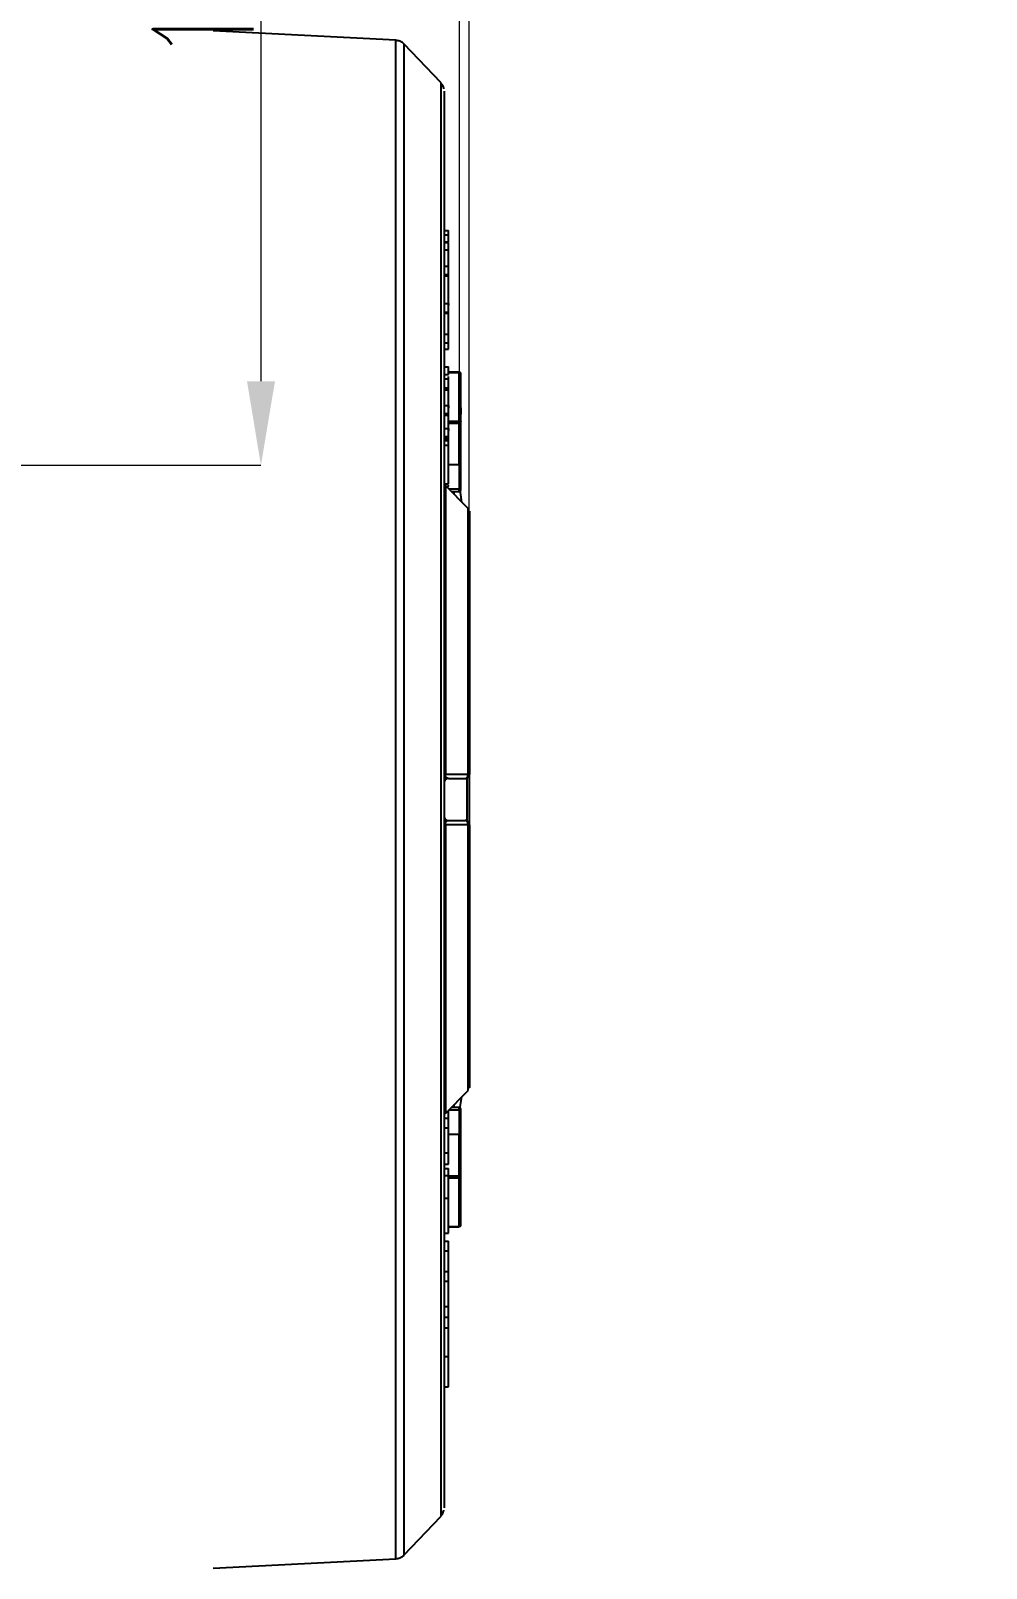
# Model space of a CAD drawing. Header units: millimetres. Extents: x 2136 to 4572, y 748 to 2471.
# Drawn here: x 3413.1 to 3526.7, y 1053.2 to 1236.2 of the extents above; entities that cross this region are included whole.
import ezdxf

# ---------------------------------------------------------------- set-up
doc = ezdxf.new("R2010")
doc.units = ezdxf.units.MM
doc.layers.add('AM_5', color=3, linetype='Continuous', lineweight=25)
doc.styles.add('SLDTEXTSTYLE1', font='txt.shx', dxfattribs={"width": 0.7, "bigfont": 'gbcbig.shx'})
doc.dimstyles.new('SLDDIMSTYLE12$0', dxfattribs={"dimtxt": 12, "dimasz": 10, "dimexe": 0, "dimexo": 0.0625, "dimgap": 0.875, "dimtad": 1, "dimdec": 1, "dimlfac": 1.8, "dimrnd": 1e-09, "dimzin": 12, "dimdsep": 46, "dimtxsty": 'SLDTEXTSTYLE1', "dimcen": 0.09, "dimdle": 8.16, "dimclrd": 3, "dimclre": 3, "dimadec": 0, "dimazin": 3, "dimtfac": 1, "dimtdec": 1, "dimtofl": 0, "dimtmove": 0, "dimatfit": 3, "dimfxl": 0, "dimfrac": 2, "dimtolj": 1, "dimlwd": 5, "dimlwe": 5, "dimarcsym": 0})

# ---------------------------------------------------------------- blocks, each defined once
blk = doc.blocks.new('*D72')
at = {"layer": 'AM_5', "color": 3, "lineweight": 5, "transparency": 16777216}
blk.add_line((3293.25, 1258.77), (3293.25, 1367.39), dxfattribs=at)
at = {"layer": 'AM_5', "color": 3, "linetype": 'Continuous', "lineweight": 5, "transparency": 16777216}
for p, q in [((3303.25, 1367.39), (3455.25, 1367.39)), ((3465.25, 1177.05), (3465.25, 1367.39))]:
    blk.add_line(p, q, dxfattribs=at)
at = {"layer": 'AM_5', "color": 3, "transparency": 16777216}
for points in [[(3303.25, 1369.06), (3303.25, 1365.73), (3293.25, 1367.39)], [(3455.25, 1369.06), (3455.25, 1365.73), (3465.25, 1367.39)]]:
    blk.add_solid(points, dxfattribs=at)
at = {"layer": 'Defpoints', "color": 0, "transparency": 16777216}
for p in [(3465.25, 1367.39), (3293.25, 1258.71), (3465.25, 1176.99)]:
    blk.add_point(p, dxfattribs=at)
at = {"layer": 'AM_5', "color": 0, "transparency": 16777216, "insert": (3379.25, 1374.27), "char_height": 12, "attachment_point": 5, "style": 'SLDTEXTSTYLE1'}
blk.add_mtext('\\A1;172', dxfattribs=at)
blk = doc.blocks.new('*D52')
at = {"layer": 'AM_5', "color": 3, "lineweight": 5, "transparency": 16777216}
blk.add_line((3409.23, 1301.92), (3440.47, 1301.92), dxfattribs=at)
at = {"layer": 'AM_5', "color": 3, "linetype": 'Continuous', "lineweight": 5, "transparency": 16777216}
for p, q in [((3440.47, 1291.92), (3440.47, 1194.48)), ((3116.09, 1184.48), (3440.47, 1184.48))]:
    blk.add_line(p, q, dxfattribs=at)
at = {"layer": 'AM_5', "color": 3, "transparency": 16777216}
for points in [[(3438.81, 1291.92), (3442.14, 1291.92), (3440.47, 1301.92)], [(3438.81, 1194.48), (3442.14, 1194.48), (3440.47, 1184.48)]]:
    blk.add_solid(points, dxfattribs=at)
at = {"layer": 'Defpoints', "color": 0, "transparency": 16777216}
for p in [(3409.16, 1301.92), (3116.03, 1184.48), (3440.47, 1184.48)]:
    blk.add_point(p, dxfattribs=at)
at = {"layer": 'AM_5', "color": 0, "transparency": 16777216, "insert": (3433.6, 1243.2), "char_height": 12, "attachment_point": 5, "rotation": 90, "style": 'SLDTEXTSTYLE1'}
blk.add_mtext('\\A1;115', dxfattribs=at)
blk = doc.blocks.new('*D60')
at = {"layer": 'AM_5', "color": 3, "lineweight": 5, "transparency": 16777216}
blk.add_line((3464.1, 1181.47), (3464.1, 1367.12), dxfattribs=at)
at = {"layer": 'AM_5', "color": 3, "linetype": 'Continuous', "lineweight": 5, "transparency": 16777216}
for p, q in [((3474.1, 1367.12), (3629.18, 1367.12)), ((3639.18, 1181.47), (3639.18, 1367.12))]:
    blk.add_line(p, q, dxfattribs=at)
at = {"layer": 'AM_5', "color": 3, "transparency": 16777216}
for points in [[(3474.1, 1368.78), (3474.1, 1365.45), (3464.1, 1367.12)], [(3629.18, 1368.78), (3629.18, 1365.45), (3639.18, 1367.12)]]:
    blk.add_solid(points, dxfattribs=at)
at = {"layer": 'Defpoints', "color": 0, "transparency": 16777216}
for p in [(3639.18, 1367.12), (3464.1, 1181.41), (3639.18, 1181.41)]:
    blk.add_point(p, dxfattribs=at)
at = {"layer": 'AM_5', "color": 0, "transparency": 16777216, "insert": (3551.64, 1373.99), "char_height": 12, "attachment_point": 5, "style": 'SLDTEXTSTYLE1'}
blk.add_mtext('\\A1;195', dxfattribs=at)

msp = doc.modelspace()

# ---------------------------------------------------------------- linework, layer by layer
at = {"color": 7, "linetype": 'Continuous', "lineweight": 25}
for p, q in [((3456.508, 1235.052), (3434.78, 1236.19)), ((3461.842, 1230.03), (3457.518, 1234.586)), ((3462.254, 1212.401), (3462.754, 1212.401)), ((3462.254, 1211.89), (3462.754, 1211.89)), ((3462.754, 1211.89), (3462.754, 1212.401)), ((3462.754, 1211.061), (3462.754, 1211.89)), ((3462.254, 1211.061), (3462.754, 1211.061)), ((3462.254, 1210.997), (3462.754, 1210.997)), ((3462.254, 1210.103), (3462.754, 1210.103)), ((3462.754, 1210.103), (3462.754, 1210.997)), ((3462.254, 1208.189), (3462.754, 1208.189)), ((3462.754, 1207.167), (3462.754, 1208.189)), ((3462.254, 1207.167), (3462.754, 1207.167)), ((3462.254, 1207.04), (3462.754, 1207.04)), ((3462.754, 1207.295), (3462.754, 1207.29)), ((3462.754, 1207.04), (3462.754, 1207.167)), ((3462.754, 1203.721), (3462.754, 1207.04)), ((3462.254, 1203.721), (3462.754, 1203.721)), ((3462.254, 1202.7), (3462.754, 1202.7)), ((3462.254, 1202.572), (3462.754, 1202.572)), ((3462.754, 1202.7), (3462.754, 1203.721)), ((3462.754, 1202.572), (3462.754, 1202.7)), ((3462.754, 1200.083), (3462.754, 1202.572)), ((3462.254, 1200.083), (3462.754, 1200.083)), ((3462.254, 1199.062), (3462.754, 1199.062)), ((3462.754, 1199.062), (3462.754, 1200.083)), ((3462.754, 1198.296), (3462.754, 1199.062)), ((3462.254, 1198.296), (3462.754, 1198.296)), ((3462.254, 1196.19), (3462.754, 1196.19)), ((3462.254, 1195.296), (3462.754, 1195.296)), ((3462.254, 1194.785), (3462.754, 1194.785)), ((3462.754, 1195.296), (3462.754, 1196.19)), ((3464.054, 1195.561), (3462.754, 1195.561)), ((3462.754, 1195.526), (3464.054, 1195.526)), ((3462.754, 1193.7), (3462.754, 1194.785)), ((3462.254, 1193.7), (3462.754, 1193.7)), ((3462.254, 1193.509), (3462.754, 1193.509)), ((3462.254, 1193.445), (3462.754, 1193.445)), ((3462.754, 1193.509), (3462.754, 1193.7)), ((3462.754, 1191.594), (3462.754, 1193.445)), ((3462.254, 1191.594), (3462.754, 1191.594)), ((3462.754, 1190.637), (3462.754, 1191.594)), ((3464.254, 1191.336), (3464.254, 1190.571)), ((3462.254, 1190.637), (3462.754, 1190.637)), ((3462.254, 1190.445), (3462.754, 1190.445)), ((3462.754, 1190.445), (3462.754, 1190.637)), ((3462.754, 1188.85), (3462.754, 1190.445)), ((3462.754, 1189.745), (3464.054, 1189.745)), ((3462.754, 1189.492), (3464.054, 1189.492)), ((3464.054, 1184.559), (3464.054, 1189.492)), ((3464.254, 1184.701), (3464.254, 1189.633)), ((3462.254, 1188.85), (3462.754, 1188.85)), ((3462.254, 1187.892), (3462.754, 1187.892)), ((3462.754, 1187.701), (3462.254, 1187.701)), ((3462.254, 1187.573), (3462.754, 1187.573)), ((3462.254, 1187.446), (3462.754, 1187.446)), ((3462.754, 1187.892), (3462.754, 1188.85)), ((3462.754, 1187.701), (3462.754, 1187.892)), ((3462.754, 1187.573), (3462.754, 1187.701)), ((3462.754, 1187.509), (3462.754, 1187.573)), ((3462.754, 1187.446), (3462.754, 1187.509)), ((3462.754, 1186.871), (3462.754, 1187.446)), ((3462.254, 1186.871), (3462.754, 1186.871)), ((3462.754, 1184.559), (3464.054, 1184.559)), ((3462.254, 1182.276), (3462.754, 1182.276)), ((3465.107, 1179.357), (3462.4, 1182.064)), ((3462.508, 1181.957), (3462.754, 1181.957)), ((3462.754, 1181.957), (3462.754, 1182.12)), ((3464.054, 1181.635), (3462.83, 1181.635)), ((3463.084, 1181.381), (3464.054, 1181.381)), ((3463.087, 1181.378), (3464.054, 1181.378)), ((3463.45, 1181.014), (3463.45, 1181.378)), ((3463.454, 1181.011), (3463.454, 1181.378)), ((3464.054, 1181.378), (3464.054, 1181.381)), ((3464.157, 1181.645), (3464.114, 1181.898)), ((3465.214, 1173.343), (3465.19, 1173.27)), ((3465.208, 1173.311), (3465.227, 1173.374)), ((3465.23, 1173.386), (3465.237, 1173.41)), ((3462.401, 1147.739), (3465.108, 1147.742)), ((3462.754, 1147.211), (3464.754, 1147.211)), ((3465.108, 1147.742), (3465.108, 1148.225)), ((3465.108, 1141.68), (3462.401, 1141.682)), ((3462.633, 1142.181), (3462.754, 1142.211)), ((3462.754, 1142.211), (3464.754, 1142.211)), ((3465.108, 1140.749), (3465.108, 1141.68)), ((3465.237, 1118.862), (3465.247, 1118.864)), ((3465.19, 1116.151), (3465.214, 1116.079)), ((3465.227, 1116.048), (3465.208, 1116.111)), ((3465.254, 1115.866), (3465.229, 1116.041)), ((3465.237, 1116.012), (3465.23, 1116.036)), ((3462.4, 1107.357), (3465.107, 1110.064)), ((3464.138, 1107.903), (3464.356, 1109.313)), ((3462.754, 1106.786), (3462.754, 1107.711)), ((3462.829, 1107.786), (3464.054, 1107.786)), ((3464.054, 1108.04), (3463.083, 1108.04)), ((3464.054, 1108.043), (3463.086, 1108.043)), ((3463.45, 1108.043), (3463.45, 1108.407)), ((3463.454, 1108.043), (3463.454, 1108.41)), ((3464.054, 1108.04), (3464.054, 1108.043)), ((3462.254, 1106.786), (3462.754, 1106.786)), ((3462.254, 1105.641), (3462.754, 1105.641)), ((3462.754, 1105.641), (3462.754, 1106.786)), ((3462.754, 1102.623), (3462.754, 1105.641)), ((3464.054, 1104.862), (3462.754, 1104.862)), ((3464.054, 1099.929), (3464.054, 1104.862)), ((3464.254, 1099.788), (3464.254, 1104.72)), ((3462.754, 1102.623), (3462.254, 1102.623)), ((3462.254, 1101.335), (3462.754, 1101.335)), ((3462.254, 1100.809), (3462.754, 1100.809)), ((3462.254, 1099.963), (3462.754, 1099.963)), ((3462.754, 1097.847), (3462.754, 1100.809)), ((3462.754, 1097.287), (3462.754, 1099.963)), ((3462.754, 1099.929), (3464.054, 1099.929)), ((3462.754, 1099.676), (3464.054, 1099.676)), ((3464.254, 1096.649), (3464.254, 1099.788)), ((3462.254, 1097.287), (3462.754, 1097.287)), ((3464.254, 1094.06), (3464.254, 1096.649)), ((3462.254, 1093.103), (3462.754, 1093.103)), ((3462.754, 1093.894), (3464.054, 1093.894)), ((3462.754, 1093.86), (3464.054, 1093.86)), ((3462.254, 1092.142), (3462.754, 1092.142)), ((3462.254, 1091), (3462.754, 1091)), ((3462.754, 1088.538), (3462.754, 1091)), ((3462.254, 1088.538), (3462.754, 1088.538)), ((3462.254, 1087.394), (3462.754, 1087.394)), ((3462.754, 1087.394), (3462.754, 1088.538)), ((3462.754, 1084.375), (3462.754, 1087.394)), ((3462.254, 1084.375), (3462.754, 1084.375)), ((3462.254, 1083.097), (3462.754, 1083.097)), ((3462.254, 1081.852), (3462.754, 1081.852)), ((3462.254, 1078.444), (3462.754, 1078.444)), ((3462.754, 1074.831), (3462.754, 1078.444)), ((3462.254, 1074.831), (3462.754, 1074.831)), ((3457.518, 1054.835), (3461.842, 1059.392)), ((3434.78, 1053.231), (3456.508, 1054.37))]:
    msp.add_line(p, q, dxfattribs=at)
at = {"color": 7, "linetype": 'Continuous', "lineweight": 25, "flags": 128}
for points in [[(3456.508, 1054.37), (3456.508, 1054.378), (3456.508, 1054.631), (3456.508, 1055.232), (3456.508, 1056.181), (3456.509, 1057.473), (3456.509, 1059.103), (3456.509, 1061.065), (3456.509, 1063.352), (3456.509, 1065.954), (3456.509, 1068.861), (3456.509, 1072.063), (3456.509, 1075.546), (3456.509, 1079.298), (3456.509, 1083.303), (3456.509, 1087.547), (3456.509, 1092.012), (3456.509, 1096.681), (3456.509, 1101.537), (3456.509, 1106.56), (3456.509, 1111.731), (3456.509, 1117.03), (3456.509, 1122.436), (3456.509, 1127.929), (3456.509, 1133.486), (3456.509, 1139.088), (3456.509, 1144.711), (3456.509, 1150.334), (3456.509, 1155.935), (3456.509, 1161.493), (3456.509, 1166.985), (3456.509, 1172.392), (3456.509, 1177.691), (3456.509, 1182.862), (3456.509, 1187.885), (3456.509, 1192.74), (3456.509, 1197.41), (3456.509, 1201.875), (3456.509, 1206.118), (3456.509, 1210.124), (3456.509, 1213.875), (3456.509, 1217.358), (3456.509, 1220.56), (3456.509, 1223.468), (3456.509, 1226.07), (3456.509, 1228.356), (3456.509, 1230.318), (3456.509, 1231.949), (3456.508, 1233.241), (3456.508, 1234.189), (3456.508, 1234.791), (3456.508, 1235.043), (3456.508, 1235.052)], [(3457.518, 1054.835), (3457.518, 1054.847), (3457.518, 1055.119), (3457.518, 1055.753), (3457.518, 1056.744), (3457.518, 1058.089), (3457.518, 1059.783), (3457.518, 1061.819), (3457.518, 1064.189), (3457.518, 1066.883), (3457.518, 1069.89), (3457.518, 1073.198), (3457.518, 1076.794), (3457.518, 1080.664), (3457.518, 1084.791), (3457.518, 1089.16), (3457.518, 1093.752), (3457.518, 1098.549), (3457.518, 1103.532), (3457.518, 1108.681), (3457.518, 1113.975), (3457.518, 1119.393), (3457.518, 1124.913), (3457.518, 1130.512), (3457.518, 1136.169), (3457.518, 1141.86), (3457.518, 1147.562), (3457.518, 1153.253), (3457.518, 1158.909), (3457.518, 1164.509), (3457.518, 1170.028), (3457.518, 1175.446), (3457.518, 1180.74), (3457.518, 1185.889), (3457.518, 1190.872), (3457.518, 1195.67), (3457.518, 1200.262), (3457.518, 1204.631), (3457.518, 1208.758), (3457.518, 1212.627), (3457.518, 1216.224), (3457.518, 1219.532), (3457.518, 1222.539), (3457.518, 1225.233), (3457.518, 1227.602), (3457.518, 1229.638), (3457.518, 1231.332), (3457.518, 1232.678), (3457.518, 1233.669), (3457.518, 1234.302), (3457.518, 1234.575), (3457.518, 1234.586)], [(3461.842, 1230.03), (3461.842, 1230.022), (3461.842, 1229.769), (3461.842, 1229.157), (3461.842, 1228.19), (3461.842, 1226.871), (3461.842, 1225.207), (3461.842, 1223.204), (3461.842, 1220.87), (3461.842, 1218.216), (3461.842, 1215.252), (3461.842, 1211.992), (3461.842, 1208.448), (3461.842, 1204.636), (3461.842, 1200.571), (3461.842, 1196.272), (3461.842, 1191.755), (3461.842, 1187.04), (3461.842, 1182.148), (3461.842, 1177.097), (3461.842, 1171.91), (3461.842, 1166.609), (3461.842, 1161.216), (3461.842, 1155.753), (3461.842, 1150.243), (3461.842, 1144.711), (3461.842, 1139.178), (3461.842, 1133.669), (3461.842, 1128.206), (3461.842, 1122.812), (3461.842, 1117.511), (3461.842, 1112.324), (3461.842, 1107.274), (3461.842, 1102.381), (3461.842, 1097.666), (3461.842, 1093.15), (3461.842, 1088.85), (3461.842, 1084.786), (3461.842, 1080.974), (3461.842, 1077.43), (3461.842, 1074.169), (3461.842, 1071.206), (3461.842, 1068.551), (3461.842, 1066.218), (3461.842, 1064.214), (3461.842, 1062.55), (3461.842, 1061.232), (3461.842, 1060.265), (3461.842, 1059.653), (3461.842, 1059.399), (3461.842, 1059.392)], [(3464.054, 1195.526), (3464.054, 1195.543), (3464.054, 1195.555), (3464.054, 1195.56), (3464.054, 1195.561)], [(3464.054, 1189.745), (3464.054, 1190.583), (3464.054, 1191.392), (3464.054, 1192.169), (3464.054, 1192.913), (3464.054, 1193.623), (3464.054, 1194.296), (3464.054, 1194.931), (3464.054, 1195.526)], [(3464.054, 1189.745), (3464.093, 1189.743), (3464.13, 1189.737), (3464.165, 1189.726), (3464.195, 1189.712), (3464.22, 1189.695), (3464.238, 1189.676), (3464.25, 1189.655), (3464.254, 1189.633)], [(3464.054, 1189.492), (3464.054, 1189.518), (3464.054, 1189.548), (3464.054, 1189.58), (3464.054, 1189.614), (3464.054, 1189.648), (3464.054, 1189.682), (3464.054, 1189.715), (3464.054, 1189.745)], [(3464.054, 1184.559), (3464.054, 1184.261), (3464.054, 1183.932), (3464.054, 1183.576), (3464.054, 1183.201), (3464.054, 1182.812), (3464.054, 1182.417), (3464.054, 1182.022), (3464.054, 1181.635)], [(3462.4, 1182.064), (3462.4, 1181.983), (3462.4, 1181.54), (3462.4, 1180.717), (3462.4, 1179.522), (3462.4, 1177.967), (3462.4, 1176.069), (3462.4, 1173.847), (3462.4, 1171.323), (3462.4, 1168.525), (3462.401, 1165.481), (3462.401, 1162.222), (3462.401, 1158.782), (3462.401, 1155.197), (3462.401, 1151.503), (3462.401, 1147.739)], [(3464.054, 1181.44), (3464.054, 1181.459), (3464.054, 1181.481), (3464.054, 1181.505), (3464.054, 1181.53), (3464.054, 1181.556), (3464.054, 1181.582), (3464.054, 1181.609), (3464.054, 1181.635)], [(3464.054, 1181.381), (3464.054, 1181.383), (3464.054, 1181.386), (3464.054, 1181.391), (3464.054, 1181.397), (3464.054, 1181.406), (3464.054, 1181.416), (3464.054, 1181.427), (3464.054, 1181.44)], [(3464.357, 1180.107), (3464.218, 1181.247), (3464.19, 1181.432)], [(3465.108, 1148.225), (3465.108, 1151.207), (3465.108, 1154.605), (3465.108, 1157.903), (3465.108, 1161.066), (3465.108, 1164.063), (3465.108, 1166.862), (3465.108, 1169.436), (3465.108, 1171.757), (3465.108, 1173.803), (3465.108, 1175.552), (3465.108, 1176.986), (3465.107, 1178.092), (3465.107, 1178.857), (3465.107, 1179.275), (3465.107, 1179.357)], [(3464.965, 1147.257), (3464.965, 1144.711), (3464.965, 1142.163)], [(3462.401, 1141.682), (3462.401, 1137.918), (3462.401, 1134.225), (3462.401, 1130.64), (3462.401, 1127.2), (3462.401, 1123.941), (3462.4, 1120.897), (3462.4, 1118.098), (3462.4, 1115.575), (3462.4, 1113.353), (3462.4, 1111.454), (3462.4, 1109.899), (3462.4, 1108.704), (3462.4, 1107.881), (3462.4, 1107.439), (3462.4, 1107.357)], [(3465.107, 1110.064), (3465.107, 1110.147), (3465.107, 1110.564), (3465.107, 1111.329), (3465.108, 1112.435), (3465.108, 1113.87), (3465.108, 1115.619), (3465.108, 1117.665), (3465.108, 1119.986), (3465.108, 1122.559), (3465.108, 1125.359), (3465.108, 1128.355), (3465.108, 1131.519), (3465.108, 1134.816), (3465.108, 1138.215), (3465.108, 1140.749)], [(3464.054, 1107.981), (3464.054, 1107.994), (3464.054, 1108.005), (3464.054, 1108.015), (3464.054, 1108.023), (3464.054, 1108.03), (3464.054, 1108.035), (3464.054, 1108.038), (3464.054, 1108.04)], [(3464.054, 1107.786), (3464.054, 1107.812), (3464.054, 1107.838), (3464.054, 1107.865), (3464.054, 1107.891), (3464.054, 1107.916), (3464.054, 1107.939), (3464.054, 1107.961), (3464.054, 1107.981)], [(3464.054, 1107.786), (3464.054, 1107.399), (3464.054, 1107.004), (3464.054, 1106.608), (3464.054, 1106.22), (3464.054, 1105.844), (3464.054, 1105.489), (3464.054, 1105.159), (3464.054, 1104.862)], [(3464.054, 1099.676), (3464.054, 1099.706), (3464.054, 1099.738), (3464.054, 1099.772), (3464.054, 1099.807), (3464.054, 1099.84), (3464.054, 1099.873), (3464.054, 1099.903), (3464.054, 1099.929)], [(3464.054, 1099.676), (3464.093, 1099.678), (3464.13, 1099.684), (3464.165, 1099.694), (3464.195, 1099.708), (3464.22, 1099.725), (3464.238, 1099.745), (3464.25, 1099.766), (3464.254, 1099.788)], [(3464.054, 1093.894), (3464.054, 1094.49), (3464.054, 1095.125), (3464.054, 1095.798), (3464.054, 1096.508), (3464.054, 1097.252), (3464.054, 1098.029), (3464.054, 1098.838), (3464.054, 1099.676)], [(3464.054, 1093.919), (3464.054, 1093.896), (3464.054, 1093.879), (3464.054, 1093.867), (3464.054, 1093.861), (3464.054, 1093.86)], [(3464.054, 1093.86), (3464.054, 1093.861), (3464.054, 1093.866), (3464.054, 1093.877), (3464.054, 1093.894)]]:
    msp.add_lwpolyline(points, dxfattribs=at)
at = {"color": 7, "linetype": 'Continuous', "lineweight": 25}
for centre, radius, start, end in [((3464.069, 1195.342), 0.185, 5.85572, 94.84996), ((3464.079, 1189.669), 0.179, 261.95044, 348.57855), ((3464.079, 1184.736), 0.179, 261.95044, 348.57855), ((3464.1, 1181.408), 0.232, 48.45882, 101.56135), ((3464.054, 1181.581), 0.2, 269.98753, 359.98753), ((3464.054, 1181.578), 0.2, 270, 360), ((3462.754, 1146.711), 0.5, 89.99997, 180), ((3464.754, 1147.711), 0.5, 270, 360), ((3465.126, 1147.466), 0.277, 62.37638, 93.77215), ((3462.754, 1142.711), 0.5, 180, 270.00004), ((3464.754, 1141.711), 0.5, 360, 90), ((3465.126, 1141.956), 0.277, 266.22785, 297.62362), ((3464.054, 1107.843), 0.2, 360, 90), ((3464.054, 1107.84), 0.2, 0.01246, 90.01247), ((3464.1, 1108.013), 0.232, 258.43864, 311.54119), ((3464.079, 1104.685), 0.179, 11.42145, 98.04956), ((3464.079, 1099.752), 0.179, 11.42145, 98.04956), ((3464.069, 1094.079), 0.185, 265.15004, 354.14429)]:
    msp.add_arc(centre, radius, start, end, dxfattribs=at)
for points, knots in [([(3457.524, 1234.557), (3457.487, 1234.604), (3457.344, 1234.778), (3456.997, 1234.977), (3456.677, 1235.019), (3456.521, 1235.04)], [0, 0, 0, 0, 0.1560443, 0.589322, 1, 1, 1, 1]), ([(3462.225, 1229.275), (3462.191, 1229.415), (3462.129, 1229.668), (3461.962, 1229.867), (3461.887, 1229.955)], [0, 0, 0, 0, 0.5529909, 1, 1, 1, 1]), ([(3462.254, 1228.99), (3462.254, 1228.933), (3462.254, 1228.817), (3462.254, 1227.46), (3462.254, 1225.249), (3462.254, 1222.126), (3462.254, 1218.147), (3462.254, 1213.351), (3462.254, 1207.793), (3462.254, 1201.534), (3462.254, 1194.644), (3462.254, 1187.199), (3462.254, 1179.282), (3462.254, 1170.981), (3462.254, 1162.388), (3462.254, 1153.599), (3462.254, 1147.673), (3462.254, 1144.711)], [0, 0, 0, 0, 0.0663505, 0.1330398, 0.199729, 0.2664183, 0.3331075, 0.3997968, 0.466486, 0.5331753, 0.5998645, 0.6665538, 0.733243, 0.7999323, 0.8666215, 0.9333108, 1, 1, 1, 1]), ([(3462.754, 1208.189), (3462.754, 1208.45), (3462.754, 1208.907), (3462.754, 1209.458), (3462.754, 1209.776), (3462.754, 1209.917), (3462.754, 1209.988), (3462.754, 1210.048), (3462.754, 1210.085), (3462.754, 1210.103)], [0, 0, 0, 0, 0.4018451, 0.700925, 0.8501447, 0.9000038, 0.92545, 0.9625731, 1, 1, 1, 1]), ([(3462.754, 1203.593), (3462.754, 1204.049), (3462.754, 1204.886), (3462.754, 1205.708), (3462.754, 1206.082)], [0, 0, 0, 0, 0.5444227, 1, 1, 1, 1]), ([(3462.754, 1203.721), (3462.754, 1203.703), (3462.754, 1203.667), (3462.754, 1203.609), (3462.754, 1203.551), (3462.754, 1203.523), (3462.754, 1203.525), (3462.754, 1203.525)], [0, 0, 0, 0, 0.1133857, 0.2261004, 0.4521085, 0.9035522, 1, 1, 1, 1]), ([(3462.754, 1194.785), (3462.754, 1194.801), (3462.754, 1194.889), (3462.754, 1194.975), (3462.754, 1195.047)], [0, 0, 0, 0, 0.1741084, 1, 1, 1, 1]), ([(3464.239, 1195.414), (3464.237, 1195.425), (3464.233, 1195.446), (3464.218, 1195.475), (3464.198, 1195.501), (3464.172, 1195.523), (3464.144, 1195.54), (3464.113, 1195.552), (3464.083, 1195.559), (3464.063, 1195.56), (3464.054, 1195.561)], [0, 0, 0, 0, 0.1371732, 0.2714331, 0.4024836, 0.5300389, 0.6538238, 0.7735757, 0.8890458, 1, 1, 1, 1]), ([(3462.754, 1191.594), (3462.754, 1191.569), (3462.754, 1191.532), (3462.754, 1191.481), (3462.754, 1191.436), (3462.754, 1191.386), (3462.754, 1191.309), (3462.754, 1191.256), (3462.754, 1191.267), (3462.754, 1191.275)], [0, 0, 0, 0, 0.0628935, 0.0931861, 0.1255191, 0.1834586, 0.2508615, 0.5002621, 1, 1, 1, 1]), ([(3462.754, 1188.85), (3462.754, 1188.834), (3462.754, 1188.808), (3462.754, 1188.769), (3462.754, 1188.736), (3462.754, 1188.68), (3462.754, 1188.62), (3462.754, 1188.586), (3462.754, 1188.591), (3462.754, 1188.594)], [0, 0, 0, 0, 0.0518131, 0.0882956, 0.1299462, 0.1775457, 0.3534829, 0.7059159, 1, 1, 1, 1]), ([(3462.754, 1182.276), (3462.754, 1182.795), (3462.754, 1183.823), (3462.754, 1185.368), (3462.754, 1186.366), (3462.754, 1186.871)], [0, 0, 0, 0, 0.3347977, 0.6633059, 1, 1, 1, 1]), ([(3464.254, 1181.581), (3464.254, 1181.853), (3464.254, 1182.408), (3464.254, 1183.26), (3464.254, 1184.062), (3464.254, 1184.49), (3464.254, 1184.701)], [0, 0, 0, 0, 0.24558897, 0.5, 0.75441103, 1, 1, 1, 1]), ([(3465.254, 1179.004), (3465.254, 1178.959), (3465.254, 1178.869), (3465.254, 1178.126), (3465.254, 1176.691), (3465.254, 1174.144), (3465.254, 1170.601), (3465.254, 1166.875), (3465.254, 1163.336), (3465.254, 1159.564), (3465.254, 1155.652), (3465.254, 1151.701), (3465.254, 1149.029), (3465.254, 1147.711)], [0, 0, 0, 0, 0.07827687, 0.15871, 0.24116849, 0.36932909, 0.49988873, 0.58696496, 0.67333854, 0.75883145, 0.84127172, 0.92171409, 1, 1, 1, 1]), ([(3465.254, 1173.556), (3465.254, 1173.688), (3465.254, 1173.952), (3465.254, 1174.314), (3465.254, 1174.65), (3465.254, 1174.957), (3465.254, 1175.236), (3465.254, 1175.486), (3465.254, 1175.637), (3465.254, 1175.74), (3465.254, 1175.856), (3465.254, 1176.01), (3465.254, 1176.151), (3465.254, 1176.357), (3465.254, 1176.396), (3465.254, 1176.428)], [0, 0, 0, 0, 0.07144385, 0.14288374, 0.21431988, 0.28576303, 0.35720674, 0.42863778, 0.50005558, 0.50406448, 0.53604837, 0.6252562, 0.69323765, 0.75009307, 1, 1, 1, 1]), ([(3465.184, 1173.267), (3465.201, 1173.304), (3465.243, 1173.396), (3465.25, 1173.496), (3465.254, 1173.556)], [0, 0, 0, 0, 0.4097539, 1, 1, 1, 1]), ([(3465.254, 1173.556), (3465.254, 1173.508), (3465.254, 1173.457), (3465.237, 1173.41), (3465.236, 1173.407)], [0, 0, 0, 0, 0.946273, 1, 1, 1, 1]), ([(3465.254, 1141.713), (3465.254, 1142.711), (3465.254, 1144.965), (3465.254, 1148.488), (3465.254, 1152.21), (3465.254, 1155.827), (3465.254, 1159.285), (3465.254, 1162.54), (3465.254, 1165.535), (3465.254, 1168.261), (3465.254, 1169.791), (3465.254, 1170.556)], [0, 0, 0, 0, 0.0904762, 0.2041666, 0.3178571, 0.4315476, 0.5452381, 0.6589286, 0.772619, 0.8863095, 1, 1, 1, 1]), ([(3462.383, 1147.298), (3462.405, 1147.283), (3462.464, 1147.243), (3462.568, 1147.242), (3462.633, 1147.241)], [0, 0, 0, 0, 0.3808157, 1, 1, 1, 1]), ([(3462.754, 1147.211), (3462.713, 1147.216), (3462.634, 1147.227), (3462.538, 1147.304), (3462.472, 1147.404), (3462.432, 1147.496), (3462.408, 1147.592), (3462.4, 1147.676), (3462.4, 1147.718), (3462.401, 1147.739)], [0, 0, 0, 0, 0.28654563, 0.56106869, 0.68919014, 0.8054766, 0.90650496, 0.95317639, 1, 1, 1, 1]), ([(3464.754, 1147.211), (3464.8, 1147.218), (3464.874, 1147.229), (3464.958, 1147.298), (3465.016, 1147.369), (3465.06, 1147.452), (3465.102, 1147.576), (3465.105, 1147.676), (3465.108, 1147.742)], [0, 0, 0, 0, 0.238585, 0.3787456, 0.4999975, 0.6362115, 0.761415, 1, 1, 1, 1]), ([(3462.254, 1144.711), (3462.254, 1141.748), (3462.254, 1135.823), (3462.254, 1127.033), (3462.254, 1118.441), (3462.254, 1110.139), (3462.254, 1102.222), (3462.254, 1094.777), (3462.254, 1087.887), (3462.254, 1081.628), (3462.254, 1076.07), (3462.254, 1071.274), (3462.254, 1067.296), (3462.254, 1064.172), (3462.254, 1061.961), (3462.254, 1060.604), (3462.254, 1060.488), (3462.254, 1060.431)], [0, 0, 0, 0, 0.066684, 0.133368, 0.200052, 0.266736, 0.33342, 0.400104, 0.466788, 0.533472, 0.600156, 0.66684, 0.7335241, 0.8002081, 0.8668921, 0.9335761, 1, 1, 1, 1]), ([(3462.633, 1142.181), (3462.568, 1142.18), (3462.464, 1142.178), (3462.406, 1142.139), (3462.383, 1142.124)], [0, 0, 0, 0, 0.6187385, 1, 1, 1, 1]), ([(3462.401, 1141.682), (3462.4, 1141.703), (3462.4, 1141.746), (3462.408, 1141.83), (3462.432, 1141.926), (3462.472, 1142.017), (3462.538, 1142.119), (3462.594, 1142.156), (3462.633, 1142.181)], [0, 0, 0, 0, 0.0657455, 0.1312299, 0.2728945, 0.435902, 0.6154442, 1, 1, 1, 1]), ([(3465.108, 1141.68), (3465.105, 1141.745), (3465.102, 1141.845), (3465.06, 1141.969), (3465.016, 1142.053), (3464.958, 1142.124), (3464.874, 1142.192), (3464.8, 1142.204), (3464.754, 1142.211)], [0, 0, 0, 0, 0.2385849, 0.3638389, 0.5000025, 0.6213043, 0.7614151, 1, 1, 1, 1]), ([(3465.254, 1141.711), (3465.254, 1140.349), (3465.254, 1137.626), (3465.254, 1133.654), (3465.254, 1129.838), (3465.254, 1126.236), (3465.254, 1122.9), (3465.254, 1119.877), (3465.254, 1117.212), (3465.254, 1114.941), (3465.254, 1113.1), (3465.254, 1111.704), (3465.254, 1110.816), (3465.254, 1110.403), (3465.254, 1110.46), (3465.254, 1110.475)], [0, 0, 0, 0, 0.0808771, 0.1617542, 0.2426313, 0.3235084, 0.4043855, 0.4852626, 0.5661397, 0.6470168, 0.7278939, 0.808771, 0.8896481, 0.9705252, 1, 1, 1, 1]), ([(3465.254, 1118.866), (3465.254, 1119.631), (3465.254, 1121.161), (3465.254, 1123.887), (3465.254, 1126.882), (3465.254, 1130.136), (3465.254, 1133.595), (3465.254, 1137.214), (3465.254, 1139.873), (3465.254, 1141.316), (3465.254, 1141.502)], [0, 0, 0, 0, 0.1398935, 0.2797871, 0.4196806, 0.5595741, 0.6994677, 0.8393612, 0.9792547, 1, 1, 1, 1]), ([(3465.231, 1116.03), (3465.234, 1116.022), (3465.253, 1115.97), (3465.253, 1115.914), (3465.254, 1115.866)], [0, 0, 0, 0, 0.1486571, 1, 1, 1, 1]), ([(3465.254, 1113.047), (3465.254, 1113.042), (3465.254, 1113.027), (3465.254, 1113.512), (3465.254, 1114.411), (3465.254, 1115.381), (3465.254, 1115.866)], [0, 0, 0, 0, 0.1673104, 0.4448736, 0.7224368, 1, 1, 1, 1]), ([(3464.254, 1104.72), (3464.254, 1104.931), (3464.254, 1105.359), (3464.254, 1106.16), (3464.254, 1107.013), (3464.254, 1107.567), (3464.254, 1107.84)], [0, 0, 0, 0, 0.24558897, 0.5, 0.75441103, 1, 1, 1, 1]), ([(3462.754, 1101.335), (3462.754, 1101.422), (3462.754, 1101.596), (3462.754, 1101.899), (3462.754, 1102.295), (3462.754, 1102.492), (3462.754, 1102.623)], [0, 0, 0, 0, 0.1250401, 0.2502359, 0.4998742, 1, 1, 1, 1]), ([(3462.754, 1093.103), (3462.754, 1093.137), (3462.754, 1093.207), (3462.754, 1093.837), (3462.754, 1094.669), (3462.754, 1095.459), (3462.754, 1096.352), (3462.754, 1096.975), (3462.754, 1097.287)], [0, 0, 0, 0, 0.25015941, 0.49958066, 0.62466902, 0.74973011, 0.87480959, 1, 1, 1, 1]), ([(3462.754, 1091), (3462.754, 1091.095), (3462.754, 1091.214), (3462.754, 1091.49), (3462.754, 1091.734), (3462.754, 1091.978), (3462.754, 1092.142)], [0, 0, 0, 0, 0.5004596, 0.6283614, 0.7507034, 1, 1, 1, 1]), ([(3462.754, 1083.097), (3462.754, 1083.183), (3462.754, 1083.355), (3462.754, 1083.656), (3462.754, 1084.048), (3462.754, 1084.244), (3462.754, 1084.375)], [0, 0, 0, 0, 0.125077, 0.2502224, 0.4998872, 1, 1, 1, 1]), ([(3462.754, 1081.681), (3462.754, 1081.841), (3462.754, 1082.082), (3462.754, 1082.586), (3462.754, 1082.927), (3462.754, 1083.097)], [0, 0, 0, 0, 0.5005372, 0.7503463, 1, 1, 1, 1]), ([(3462.754, 1078.444), (3462.754, 1078.847), (3462.754, 1079.653), (3462.754, 1080.644), (3462.754, 1081.296), (3462.754, 1081.645), (3462.754, 1081.79), (3462.754, 1081.846), (3462.754, 1081.85), (3462.754, 1081.852)], [0, 0, 0, 0, 0.2503213, 0.4998014, 0.6247836, 0.7496745, 0.8746984, 0.9373467, 1, 1, 1, 1]), ([(3461.939, 1059.52), (3461.973, 1059.562), (3462.067, 1059.675), (3462.155, 1059.881), (3462.21, 1060.044), (3462.222, 1060.121), (3462.223, 1060.124)], [0, 0, 0, 0, 0.2393477, 0.6547521, 0.9846919, 1, 1, 1, 1]), ([(3456.512, 1054.395), (3456.594, 1054.393), (3456.839, 1054.39), (3457.186, 1054.559), (3457.452, 1054.745), (3457.546, 1054.872), (3457.561, 1054.892)], [0, 0, 0, 0, 0.20194111, 0.60715045, 0.93704978, 1, 1, 1, 1])]:
    msp.add_open_spline(points, degree=3, knots=knots, dxfattribs=at)
msp.add_open_spline([(3464.254, 1189.633), (3464.254, 1190.725), (3464.254, 1192.909), (3464.254, 1194.544), (3464.254, 1195.361)], degree=3, dxfattribs=at)

# ---------------------------------------------------------------- dimensions: what is measured, and where the dimension line sits
at = {"layer": 'AM_5'}
dim = msp.add_linear_dim(base=(3465.254, 1367.393), p1=(3293.254, 1258.711), p2=(3465.254, 1176.986), angle=360, dimstyle='SLDDIMSTYLE12$0', override={"dimlfac": 1, "dimpost": ''}, dxfattribs=at)
dim.commit()
dim.dimension.update_dxf_attribs({"geometry": '*D72', "text_midpoint": (3379.254, 1374.268)})
dim = msp.add_linear_dim(base=(3639.183, 1367.116), p1=(3464.1, 1181.408), p2=(3639.183, 1181.408), text='195', dimstyle='SLDDIMSTYLE12$0', override={"dimlfac": 1, "dimpost": ''}, dxfattribs=at)
dim.commit()
dim.dimension.update_dxf_attribs({"geometry": '*D60', "text_midpoint": (3551.641, 1373.991)})
dim = msp.add_linear_dim(base=(3440.474, 1184.477), p1=(3409.163, 1301.92), p2=(3116.028, 1184.477), angle=90, text='115', dimstyle='SLDDIMSTYLE12$0', override={"dimlfac": 1, "dimpost": ''}, dxfattribs=at)
dim.commit()
dim.dimension.update_dxf_attribs({"geometry": '*D52', "text_midpoint": (3433.599, 1243.198)})

doc.saveas('drawing.dxf')
